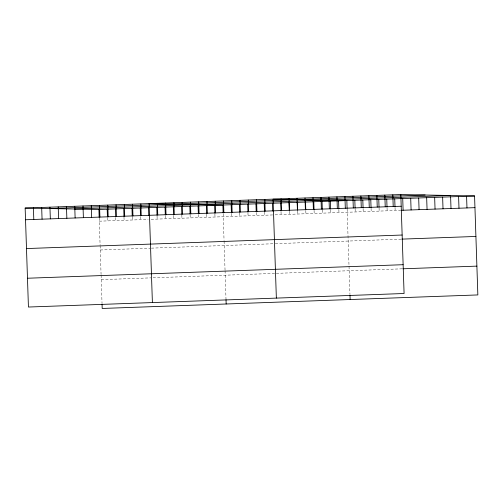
<?xml version="1.0" encoding="UTF-8"?>
<svg xmlns="http://www.w3.org/2000/svg" width="503" height="503" viewBox="0 0 503 503"><rect width="100%" height="100%" fill="white"/><g stroke="black" fill="none" stroke-linecap="round" stroke-linejoin="round"><path stroke-width="0.38" stroke-dasharray="2.52 1.89" d="M99.305 221.182L148.14 219.421M151.145 219.314L272.852 214.932L272.802 213.373M275.11 214.85L400.212 210.342M100.26 249.985L149.844 248.199M151.346 248.142L273.808 243.735M275.311 243.678L401.161 239.145M101.241 279.655L150.831 277.87M153.082 277.788L274.795 273.406M276.298 273.355L402.149 268.822M395.025 207.412L395.132 210.524M387.046 207.695L387.147 210.814M379.061 207.984L379.161 211.103M371.076 208.273L371.183 211.392M363.097 208.563L363.197 211.675M355.112 208.846L355.219 211.964M347.133 209.135L349.962 294.488M338.865 209.43L338.972 212.549M330.603 209.732L330.704 212.844M322.335 210.028L322.442 213.146M314.073 210.323L314.174 213.442M305.811 210.625L305.912 213.744M297.543 210.92L297.65 214.039M289.282 211.222L289.382 214.335M281.014 211.518L281.12 214.636M264.49 212.115L264.591 215.227M256.222 212.411L256.329 215.529M247.96 212.706L248.061 215.825M239.692 213.008L239.799 216.12M231.43 213.303L231.531 216.422M223.169 213.599L224.055 240.478M224.08 241.201L225.036 269.998M225.061 270.74L225.998 298.952M214.9 213.901L215.007 217.013M206.639 214.196L206.739 217.315M198.371 214.492L198.478 217.61M190.109 214.794L190.209 217.906M181.847 215.089L181.948 218.208M173.579 215.385L173.686 218.503M165.317 215.686L165.418 218.799M157.049 215.982L157.156 219.101M140.526 216.579L140.626 219.692M132.258 216.875L132.364 219.993M123.996 217.17L124.096 220.289M115.728 217.472L115.835 220.584M107.466 217.768L107.567 220.886M99.204 218.063L100.091 244.942M100.116 245.665L101.072 274.462M101.097 275.204L102.034 303.416"/><path stroke-width="0.75" d="M400.803 194.542L404.085 293.507L28.432 307.037L25.15 208.072L400.803 194.542L474.568 195.963L477.85 294.928L102.197 308.458L102.059 304.139M49.495 208.544L425.142 195.013M74.576 209.028L450.223 195.497M25.15 208.072L98.915 209.493L474.568 195.963M25.54 219.761L401.187 206.23M400.935 210.317L474.958 207.651M26.496 248.564L402.142 235.027M401.891 239.12L475.907 236.454M27.476 278.234L403.129 264.704M402.872 268.791L476.894 266.125M466.583 196.252L466.973 207.94M458.604 196.541L458.988 208.229M450.619 196.824L451.009 208.512M442.634 197.113L443.024 208.802M434.655 197.402L435.045 209.091M426.67 197.692L427.06 209.38M418.691 197.975L419.074 209.663M410.706 198.264L411.096 209.952M402.727 198.553L403.11 210.241M394.742 198.842L395 206.632M392.818 194.831L393.208 206.519M386.757 199.125L387.014 206.922M384.833 195.114L385.223 206.802M378.778 199.414L379.036 207.205M376.854 195.403L377.237 207.091M370.793 199.704L371.051 207.494M368.869 195.692L369.259 207.381M362.814 199.987L363.072 207.783M360.89 195.981L361.273 207.664M354.829 200.276L355.087 208.066M352.905 196.264L353.295 207.953M347.101 208.355L346.844 200.565L273.079 199.144L276.361 298.103M349.987 295.211L350.132 299.53M344.92 196.554L345.31 208.242M338.582 200.86L338.84 208.657M336.941 196.843L337.324 208.531M330.32 201.162L330.578 208.952M328.956 197.126L329.346 208.814M322.052 201.458L322.31 209.248M320.977 197.415L321.36 209.103M313.79 201.753L314.048 209.55M312.992 197.704L313.382 209.393M305.522 202.055L305.78 209.845M305.007 197.993L305.396 209.682M297.26 202.351L297.518 210.141M297.028 198.276L297.418 209.965M289.043 198.566L289.432 210.254M288.999 202.646L289.256 210.443M281.064 198.855L281.447 210.543M280.731 202.948L280.988 210.738M272.469 203.243L272.727 211.034M264.817 199.44L265.2 211.128M264.201 203.539L264.459 211.335M256.549 199.735L256.939 211.423M255.939 203.841L256.197 211.631M248.287 200.037L248.677 211.719M247.677 204.136L247.935 211.926M240.019 200.332L240.409 212.021M239.409 204.432L239.667 212.228M231.757 200.628L232.147 212.316M231.147 204.734L231.405 212.524M223.495 200.93L223.879 212.618M223.137 212.819L222.879 205.029L149.114 203.608L152.396 302.573M226.023 299.675L226.161 303.994M215.227 201.225L215.617 212.914M214.618 205.325L214.875 213.121M206.966 201.521L207.355 213.209M206.356 205.626L206.614 213.417M198.698 201.822L199.087 213.511M198.088 205.922L198.345 213.712M190.436 202.118L190.826 213.806M189.826 206.217L190.084 214.014M182.174 202.413L182.558 214.102M181.558 206.519L181.816 214.309M173.906 202.715L174.296 214.404M173.296 206.815L173.554 214.605M165.644 203.011L166.034 214.699M165.034 207.117L165.292 214.907M157.376 203.306L157.766 214.995M156.766 207.412L157.024 215.202M148.504 207.708L148.762 215.498M140.853 203.904L141.236 215.592M140.236 208.009L140.494 215.8M132.585 204.199L132.974 215.888M131.975 208.305L132.232 216.095M124.323 204.501L124.706 216.189M123.713 208.6L123.971 216.391M116.055 204.796L116.445 216.485M115.445 208.902L115.703 216.692M107.793 205.092L108.183 216.78M107.183 209.198L107.441 216.988M99.531 205.394L99.915 217.082M98.915 209.493L99.173 217.29M91.263 205.689L91.653 217.378M83.001 205.991L83.385 217.673M74.733 206.287L75.123 217.975M66.471 206.582L66.861 218.271M58.21 206.884L58.593 218.566M49.942 207.179L50.331 218.868M41.68 207.475L42.063 219.163M33.412 207.777L33.802 219.459"/></g></svg>
